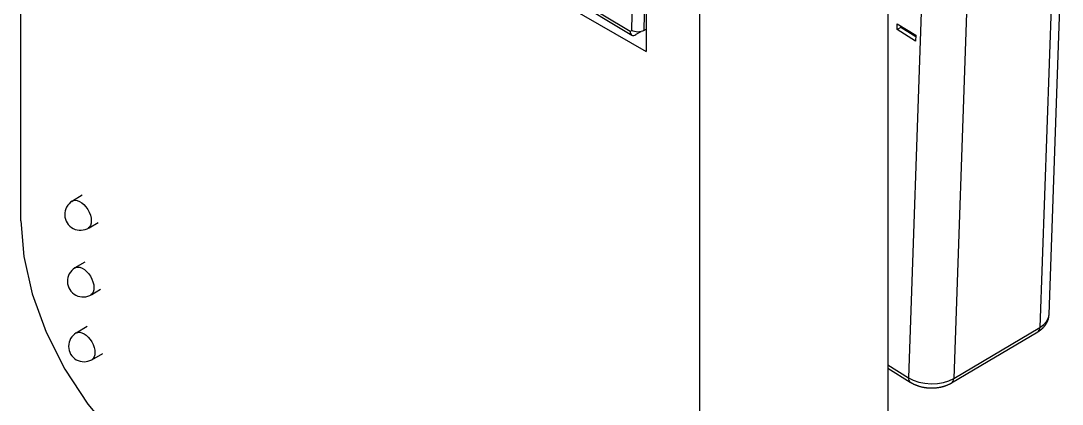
# Model space of a CAD drawing. Extents: x 2.75 to 8.34, y 2.35 to 7.17.
# Drawn here: x 7.381 to 8.343, y 6.139 to 6.494 of the extents above; entities that cross this region are included whole.
import ezdxf

# ---------------------------------------------------------------- set-up
doc = ezdxf.new("R2010")
doc.units = 0
doc.header["$LTSCALE"] = 0.5
doc.layers.add('TANGENT_LINES', color=7, linetype='CONTINUOUS')
doc.layers.add('VISIBLE', color=7, linetype='CONTINUOUS')

msp = doc.modelspace()

# ---------------------------------------------------------------- linework, layer by layer
at = {"layer": 'TANGENT_LINES'}
for p, q in [((7.45767, 6.77706), (7.94393, 6.48403)), ((7.94538, 6.48477), (7.95047, 6.68078)), ((7.9616, 6.68065), (7.95651, 6.48464)), ((8.33423, 6.5571), (8.32217, 6.2104)), ((8.2129, 6.51067), (8.20085, 6.16398)), ((8.25465, 6.50989), (8.24259, 6.1632)), ((8.24259, 6.1632), (8.32217, 6.2104)), ((8.18181, 6.17586), (8.20085, 6.16398))]:
    msp.add_line(p, q, dxfattribs=at)
for points in [[(8.32217, 6.2104), (8.32571, 6.21296), (8.32837, 6.2159), (8.33005, 6.21911), (8.3307, 6.22247)], [(8.3202, 6.2063), (8.321, 6.20697), (8.32161, 6.2079), (8.322, 6.20906), (8.32217, 6.2104)], [(8.20085, 6.16398), (8.20092, 6.16258), (8.20124, 6.16138), (8.20179, 6.16042), (8.20256, 6.15973)], [(8.20085, 6.16398), (8.20534, 6.16166), (8.21046, 6.1599), (8.216, 6.15878), (8.22176, 6.15832), (8.22752, 6.15856), (8.23305, 6.15948), (8.23814, 6.16105), (8.24259, 6.1632)], [(8.24062, 6.15909), (8.24142, 6.15976), (8.24203, 6.16069), (8.24242, 6.16185), (8.24259, 6.1632)]]:
    msp.add_lwpolyline(points, dxfattribs=at)
at = {"layer": 'VISIBLE'}
for p, q in [((7.38144, 6.30893), (7.38144, 6.95184)), ((7.45913, 6.77357), (7.94539, 6.48054)), ((7.46133, 6.75251), (7.95875, 6.46532)), ((8.18181, 6.69066), (8.18181, 6.04775)), ((8.00782, 6.5902), (8.00782, 5.94729)), ((8.3307, 6.22247), (8.34275, 6.56917)), ((7.95875, 6.54549), (7.95875, 6.46532)), ((8.19031, 6.48551), (8.1905, 6.49101)), ((8.1905, 6.49101), (8.20764, 6.48032)), ((8.19377, 6.48756), (8.19382, 6.48894)), ((7.94393, 6.48403), (7.94538, 6.48477)), ((7.95381, 6.48363), (7.94929, 6.48096)), ((7.95651, 6.48464), (7.95875, 6.48596)), ((7.95875, 6.48542), (7.95828, 6.48568)), ((8.19377, 6.48756), (8.19031, 6.48551)), ((8.20745, 6.47482), (8.19031, 6.48551)), ((8.20759, 6.47894), (8.19377, 6.48756)), ((8.20764, 6.48032), (8.20745, 6.47482)), ((7.43821, 6.33249), (7.42901, 6.32718)), ((7.44443, 6.30255), (7.45273, 6.30735)), ((7.44055, 6.2708), (7.43145, 6.26554)), ((7.44687, 6.24092), (7.45507, 6.24565)), ((7.44263, 6.21133), (7.43259, 6.20525)), ((8.24062, 6.1591), (8.3202, 6.2063)), ((7.44686, 6.18054), (7.45714, 6.18619)), ((8.18181, 6.17268), (8.20256, 6.15973))]:
    msp.add_line(p, q, dxfattribs=at)
for points in [[(7.94393, 6.48403), (7.94401, 6.48286), (7.94429, 6.48186), (7.94477, 6.48107), (7.94543, 6.48052), (7.94625, 6.48022), (7.94719, 6.4802), (7.94821, 6.48045), (7.94929, 6.48096)], [(7.95651, 6.48464), (7.95533, 6.48407), (7.95397, 6.48365), (7.9525, 6.4834), (7.95096, 6.48333), (7.94943, 6.48344), (7.94795, 6.48372), (7.94658, 6.48417), (7.94538, 6.48477)], [(7.42841, 6.32677), (7.42989, 6.32758), (7.43164, 6.32786), (7.43356, 6.3276), (7.4356, 6.32682), (7.43767, 6.32554), (7.43968, 6.32382), (7.44155, 6.32172), (7.44321, 6.31933), (7.44458, 6.31676), (7.44562, 6.31409), (7.44628, 6.31145), (7.44653, 6.30894), (7.44636, 6.30665), (7.44579, 6.30469), (7.44483, 6.30313), (7.44352, 6.30203)], [(7.38144, 6.30893), (7.38412, 6.27603), (7.39204, 6.2413), (7.4049, 6.20609), (7.42221, 6.17174), (7.44331, 6.13957), (7.46737, 6.11083), (7.49348, 6.0866), (7.52064, 6.06784)], [(7.43086, 6.26513), (7.43234, 6.26594), (7.43408, 6.26622), (7.43601, 6.26596), (7.43805, 6.26518), (7.44012, 6.2639), (7.44213, 6.26218), (7.444, 6.26008), (7.44565, 6.2577), (7.44703, 6.25512), (7.44806, 6.25246), (7.44872, 6.24981), (7.44898, 6.2473), (7.44881, 6.24501), (7.44824, 6.24305), (7.44728, 6.24149), (7.44597, 6.2404)], [(8.3202, 6.2063), (8.32039, 6.20642), (8.32059, 6.20655), (8.32079, 6.20667), (8.32099, 6.2068), (8.32119, 6.20692), (8.32139, 6.20706), (8.3216, 6.20719), (8.32181, 6.20734), (8.32202, 6.20749), (8.32224, 6.20764), (8.32246, 6.20781), (8.32269, 6.20798), (8.32291, 6.20816), (8.32315, 6.20834), (8.32338, 6.20853), (8.32361, 6.20873), (8.32384, 6.20893), (8.32408, 6.20913), (8.32431, 6.20934), (8.32454, 6.20955), (8.32476, 6.20976), (8.32498, 6.20997), (8.3252, 6.21019), (8.32541, 6.2104), (8.32562, 6.21062), (8.32582, 6.21084), (8.32602, 6.21105), (8.32621, 6.21128), (8.3264, 6.2115), (8.32658, 6.21172), (8.32676, 6.21195), (8.32694, 6.21218), (8.32711, 6.21241), (8.32728, 6.21265), (8.32744, 6.21289), (8.3276, 6.21313), (8.32776, 6.21338), (8.32792, 6.21363), (8.32807, 6.21388), (8.32822, 6.21413), (8.32836, 6.21439), (8.3285, 6.21464), (8.32864, 6.21489), (8.32877, 6.21514), (8.3289, 6.21539), (8.32902, 6.21563), (8.32914, 6.21588), (8.32926, 6.21611), (8.32937, 6.21635), (8.32947, 6.21659), (8.32958, 6.21683), (8.32967, 6.21708), (8.32977, 6.21733), (8.32986, 6.2176), (8.32994, 6.21787), (8.33002, 6.21816), (8.3301, 6.21846), (8.33017, 6.21878), (8.33024, 6.21913), (8.33031, 6.21949), (8.33037, 6.21985), (8.33043, 6.22023), (8.33048, 6.2206), (8.33053, 6.22095), (8.33057, 6.22129), (8.33061, 6.2216), (8.33064, 6.22188), (8.33066, 6.22212), (8.33068, 6.22231), (8.33069, 6.22245), (8.3307, 6.22253), (8.3307, 6.22255)], [(7.43264, 6.20528), (7.43417, 6.20585), (7.43591, 6.20592), (7.43781, 6.20549), (7.43977, 6.20457), (7.44174, 6.20321), (7.44364, 6.20146), (7.44538, 6.19937), (7.44691, 6.19704), (7.44816, 6.19455), (7.4491, 6.192), (7.44967, 6.18948), (7.44987, 6.1871), (7.44967, 6.18493), (7.4491, 6.18308), (7.44817, 6.1816), (7.44691, 6.18056)], [(8.20256, 6.15973), (8.20281, 6.15958), (8.20307, 6.15942), (8.20334, 6.15927), (8.20361, 6.15911), (8.20389, 6.15895), (8.20418, 6.15879), (8.20449, 6.15862), (8.20482, 6.15845), (8.20517, 6.15828), (8.20553, 6.15811), (8.2059, 6.15793), (8.20629, 6.15775), (8.20669, 6.15758), (8.2071, 6.15741), (8.20751, 6.15724), (8.20793, 6.15707), (8.20835, 6.15691), (8.20877, 6.15675), (8.20918, 6.1566), (8.2096, 6.15646), (8.21001, 6.15633), (8.21043, 6.1562), (8.21084, 6.15607), (8.21125, 6.15596), (8.21167, 6.15584), (8.21208, 6.15574), (8.2125, 6.15563), (8.21292, 6.15553), (8.21334, 6.15544), (8.21377, 6.15535), (8.21419, 6.15526), (8.21462, 6.15518), (8.21505, 6.1551), (8.21549, 6.15502), (8.21592, 6.15496), (8.21635, 6.15489), (8.21679, 6.15483), (8.21722, 6.15477), (8.21766, 6.15472), (8.2181, 6.15468), (8.21854, 6.15463), (8.21897, 6.1546), (8.21941, 6.15456), (8.21985, 6.15454), (8.22029, 6.15451), (8.22073, 6.15449), (8.22116, 6.15448), (8.2216, 6.15447), (8.22204, 6.15447), (8.22248, 6.15446), (8.22292, 6.15447), (8.22336, 6.15448), (8.2238, 6.15449), (8.22423, 6.15451), (8.22467, 6.15453), (8.22511, 6.15456), (8.22555, 6.15459), (8.22599, 6.15463), (8.22643, 6.15467), (8.22686, 6.15471), (8.2273, 6.15477), (8.22774, 6.15482), (8.22818, 6.15488), (8.22861, 6.15495), (8.22904, 6.15502), (8.22948, 6.15509), (8.2299, 6.15517), (8.23033, 6.15525), (8.23075, 6.15534), (8.23117, 6.15543), (8.23159, 6.15552), (8.232, 6.15562), (8.23241, 6.15572), (8.23283, 6.15583), (8.23324, 6.15595), (8.23365, 6.15607), (8.23407, 6.1562), (8.23449, 6.15634), (8.23492, 6.15648), (8.23535, 6.15664), (8.23579, 6.1568), (8.23623, 6.15698), (8.23667, 6.15716), (8.2371, 6.15734), (8.23752, 6.15753), (8.23793, 6.15771), (8.23832, 6.15789), (8.23869, 6.15806), (8.23903, 6.15823), (8.23934, 6.15838), (8.23961, 6.15852), (8.23985, 6.15865), (8.24007, 6.15877), (8.24026, 6.15888), (8.24044, 6.15899), (8.24062, 6.1591)]]:
    msp.add_lwpolyline(points, dxfattribs=at)
for centre, radius, start, end in [((7.43646, 6.31469), 0.01452, 121.18939, 303.26371), ((7.43891, 6.25306), 0.01452, 121.18939, 303.26371), ((7.43977, 6.19292), 0.01427, 119.97989, 180), ((7.43977, 6.19292), 0.01427, 180, 300.02011)]:
    msp.add_arc(centre, radius, start, end, dxfattribs=at)

doc.saveas('drawing.dxf')
